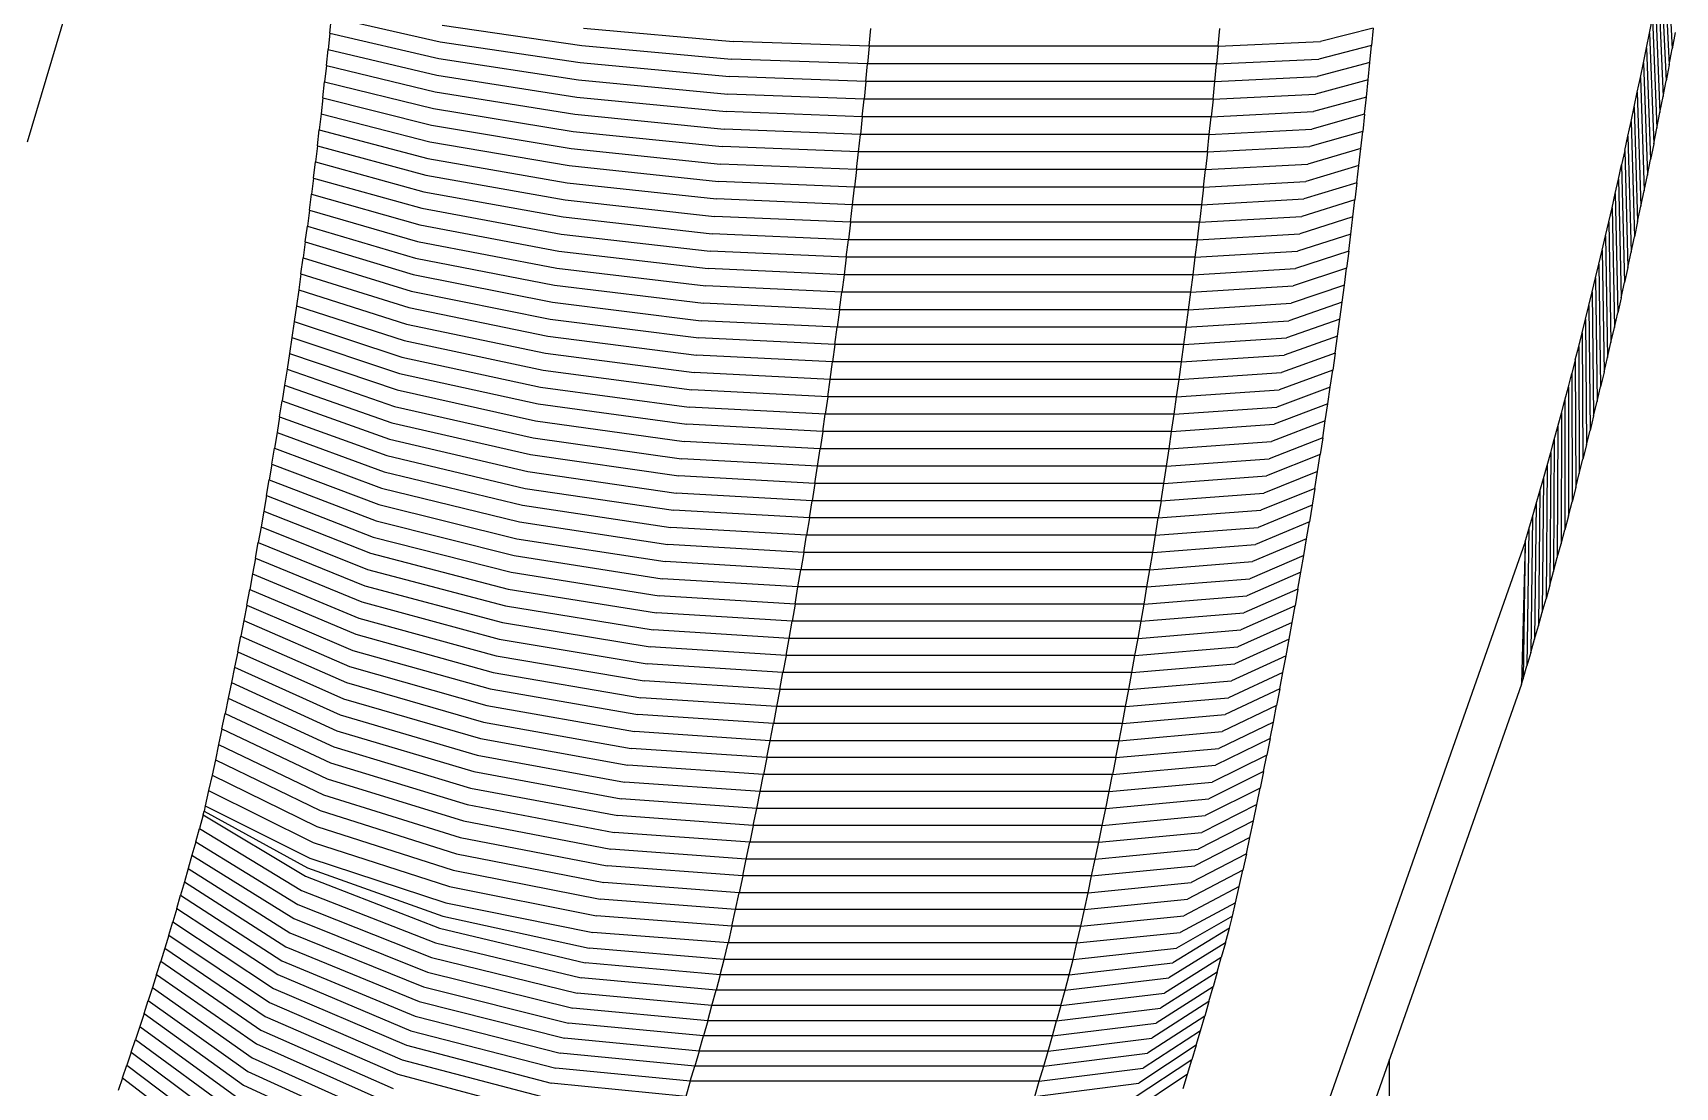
# Model space of a CAD drawing. Header units: metres. Extents: x 322 to 396.8, y -0.1 to 13.
# Drawn here: x 335.5158 to 335.8164, y 0.9298 to 1.1227 of the extents above; entities that cross this region are included whole.
import ezdxf

# ---------------------------------------------------------------- set-up
doc = ezdxf.new("R2010")
doc.units = ezdxf.units.M

msp = doc.modelspace()

# ---------------------------------------------------------------- linework, layer by layer
at = {"color": 8}
for p, q in [((335.51475, 1.10278), (335.52654, 1.1424)), ((335.81435, 1.13646), (335.81527, 1.11689)), ((335.81488, 1.13925), (335.81582, 1.11982)), ((335.81382, 1.13369), (335.81471, 1.11397)), ((335.81329, 1.13092), (335.81415, 1.11106)), ((335.81275, 1.12817), (335.81358, 1.10816)), ((335.5701, 1.12264), (335.5704, 1.1256)), ((335.5704, 1.1256), (335.59034, 1.12109)), ((335.81166, 1.12268), (335.81221, 1.12542)), ((335.81221, 1.12542), (335.81301, 1.10528)), ((335.5701, 1.12264), (335.56979, 1.11969)), ((335.5701, 1.12264), (335.59004, 1.11803)), ((335.59065, 1.12415), (335.61625, 1.12042)), ((335.61655, 1.12357), (335.64392, 1.12113)), ((335.66886, 1.12028), (335.66916, 1.12351)), ((335.73273, 1.12028), (335.73303, 1.12351)), ((335.76111, 1.12357), (335.75145, 1.12113)), ((335.76111, 1.12357), (335.76081, 1.12042)), ((335.81111, 1.11996), (335.81166, 1.12268)), ((335.81166, 1.12268), (335.81244, 1.1024)), ((335.81637, 1.12277), (335.81582, 1.11982)), ((335.56948, 1.11674), (335.56979, 1.11969)), ((335.56979, 1.11969), (335.58972, 1.11498)), ((335.59034, 1.12109), (335.61594, 1.11727)), ((335.61625, 1.12042), (335.64361, 1.11792)), ((335.66886, 1.12028), (335.64392, 1.12113)), ((335.66886, 1.12028), (335.66855, 1.11705)), ((335.73273, 1.12028), (335.66886, 1.12028)), ((335.73273, 1.12028), (335.73242, 1.11705)), ((335.73273, 1.12028), (335.75145, 1.12113)), ((335.76081, 1.12042), (335.75115, 1.11792)), ((335.7605, 1.11727), (335.76081, 1.12042)), ((335.81056, 1.11725), (335.81111, 1.11996)), ((335.81111, 1.11996), (335.81186, 1.09953)), ((335.81527, 1.11689), (335.81582, 1.11982)), ((335.56948, 1.11674), (335.56916, 1.11379)), ((335.56948, 1.11674), (335.5894, 1.11192)), ((335.59004, 1.11803), (335.61563, 1.11412)), ((335.61594, 1.11727), (335.64329, 1.11471)), ((335.66855, 1.11705), (335.64361, 1.11792)), ((335.66823, 1.11382), (335.66855, 1.11705)), ((335.73242, 1.11705), (335.66855, 1.11705)), ((335.7321, 1.11382), (335.73242, 1.11705)), ((335.73242, 1.11705), (335.75115, 1.11792)), ((335.7605, 1.11727), (335.75083, 1.11471)), ((335.76018, 1.11412), (335.7605, 1.11727)), ((335.81, 1.11454), (335.81056, 1.11725)), ((335.81056, 1.11725), (335.81128, 1.09668)), ((335.81527, 1.11689), (335.81471, 1.11397)), ((335.56884, 1.11085), (335.56916, 1.11379)), ((335.56916, 1.11379), (335.58907, 1.10887)), ((335.58972, 1.11498), (335.6153, 1.11098)), ((335.61563, 1.11412), (335.64297, 1.11151)), ((335.66823, 1.11382), (335.64329, 1.11471)), ((335.66823, 1.11382), (335.66791, 1.11059)), ((335.7321, 1.11382), (335.66823, 1.11382)), ((335.73178, 1.11059), (335.7321, 1.11382)), ((335.7321, 1.11382), (335.75083, 1.11471)), ((335.76018, 1.11412), (335.75051, 1.11151)), ((335.75986, 1.11098), (335.76018, 1.11412)), ((335.80944, 1.11185), (335.81, 1.11454)), ((335.81, 1.11454), (335.8107, 1.09384)), ((335.81415, 1.11106), (335.81471, 1.11397)), ((335.56884, 1.11085), (335.56851, 1.10791)), ((335.56884, 1.11085), (335.58873, 1.10582)), ((335.5894, 1.11192), (335.61497, 1.10783)), ((335.6153, 1.11098), (335.64264, 1.10831)), ((335.66791, 1.11059), (335.64297, 1.11151)), ((335.66757, 1.10737), (335.66791, 1.11059)), ((335.73178, 1.11059), (335.66791, 1.11059)), ((335.73178, 1.11059), (335.73144, 1.10737)), ((335.73178, 1.11059), (335.75051, 1.11151)), ((335.75986, 1.11098), (335.75018, 1.10831)), ((335.75953, 1.10783), (335.75986, 1.11098)), ((335.80888, 1.10917), (335.80944, 1.11185)), ((335.80944, 1.11185), (335.81011, 1.09101)), ((335.81358, 1.10816), (335.81415, 1.11106)), ((335.56851, 1.10791), (335.56817, 1.10497)), ((335.56851, 1.10791), (335.58839, 1.10277)), ((335.58907, 1.10887), (335.61463, 1.1047)), ((335.61497, 1.10783), (335.6423, 1.1051)), ((335.66757, 1.10737), (335.64264, 1.10831)), ((335.66757, 1.10737), (335.66723, 1.10415)), ((335.73144, 1.10737), (335.66757, 1.10737)), ((335.7311, 1.10415), (335.73144, 1.10737)), ((335.73144, 1.10737), (335.75018, 1.10831)), ((335.75953, 1.10783), (335.74984, 1.1051)), ((335.75953, 1.10783), (335.75919, 1.1047)), ((335.80774, 1.10384), (335.80831, 1.1065)), ((335.80831, 1.1065), (335.80888, 1.10917)), ((335.80831, 1.1065), (335.80891, 1.08538)), ((335.80888, 1.10917), (335.80951, 1.08819)), ((335.81301, 1.10528), (335.81358, 1.10816)), ((335.56783, 1.10203), (335.56817, 1.10497)), ((335.56817, 1.10497), (335.58804, 1.09973)), ((335.58873, 1.10582), (335.61429, 1.10156)), ((335.61463, 1.1047), (335.64196, 1.10191)), ((335.66723, 1.10415), (335.6423, 1.1051)), ((335.66689, 1.10093), (335.66723, 1.10415)), ((335.7311, 1.10415), (335.66723, 1.10415)), ((335.73076, 1.10093), (335.7311, 1.10415)), ((335.7311, 1.10415), (335.74984, 1.1051)), ((335.75919, 1.1047), (335.74949, 1.10191)), ((335.75884, 1.10156), (335.75919, 1.1047)), ((335.80716, 1.1012), (335.80774, 1.10384)), ((335.80774, 1.10384), (335.80831, 1.08258)), ((335.81244, 1.1024), (335.81301, 1.10528)), ((335.56783, 1.10203), (335.56747, 1.09909)), ((335.56783, 1.10203), (335.58768, 1.09669)), ((335.58839, 1.10277), (335.61393, 1.09842)), ((335.61429, 1.10156), (335.64161, 1.09871)), ((335.66689, 1.10093), (335.64196, 1.10191)), ((335.66653, 1.09771), (335.66689, 1.10093)), ((335.73076, 1.10093), (335.66689, 1.10093)), ((335.73076, 1.10093), (335.7304, 1.09771)), ((335.73076, 1.10093), (335.74949, 1.10191)), ((335.75884, 1.10156), (335.74914, 1.09871)), ((335.75849, 1.09842), (335.75884, 1.10156)), ((335.80716, 1.1012), (335.80658, 1.09856)), ((335.80716, 1.1012), (335.80771, 1.0798)), ((335.81244, 1.1024), (335.81186, 1.09953)), ((335.56712, 1.09616), (335.56747, 1.09909)), ((335.56747, 1.09909), (335.58732, 1.09365)), ((335.58804, 1.09973), (335.61357, 1.09529)), ((335.61393, 1.09842), (335.64125, 1.09552)), ((335.66653, 1.09771), (335.64161, 1.09871)), ((335.66653, 1.09771), (335.66617, 1.09449)), ((335.7304, 1.09771), (335.66653, 1.09771)), ((335.73004, 1.09449), (335.7304, 1.09771)), ((335.7304, 1.09771), (335.74914, 1.09871)), ((335.75849, 1.09842), (335.74878, 1.09552)), ((335.75813, 1.09529), (335.75849, 1.09842)), ((335.806, 1.09593), (335.80658, 1.09856)), ((335.80658, 1.09856), (335.8071, 1.07702)), ((335.81128, 1.09668), (335.81186, 1.09953)), ((335.56712, 1.09616), (335.56675, 1.09323)), ((335.56712, 1.09616), (335.58695, 1.09061)), ((335.58768, 1.09669), (335.61321, 1.09216)), ((335.61357, 1.09529), (335.64088, 1.09232)), ((335.66617, 1.09449), (335.64125, 1.09552)), ((335.6658, 1.09128), (335.66617, 1.09449)), ((335.73004, 1.09449), (335.66617, 1.09449)), ((335.73004, 1.09449), (335.72967, 1.09128)), ((335.73004, 1.09449), (335.74878, 1.09552)), ((335.75813, 1.09529), (335.74842, 1.09232)), ((335.75813, 1.09529), (335.75776, 1.09216)), ((335.80541, 1.09332), (335.806, 1.09593)), ((335.806, 1.09593), (335.80648, 1.07426)), ((335.8107, 1.09384), (335.81128, 1.09668)), ((335.56638, 1.0903), (335.56675, 1.09323)), ((335.56675, 1.09323), (335.58657, 1.08757)), ((335.58732, 1.09365), (335.61283, 1.08903)), ((335.61321, 1.09216), (335.6405, 1.08913)), ((335.6658, 1.09128), (335.64088, 1.09232)), ((335.66542, 1.08807), (335.6658, 1.09128)), ((335.72967, 1.09128), (335.6658, 1.09128)), ((335.72967, 1.09128), (335.72929, 1.08807)), ((335.72967, 1.09128), (335.74842, 1.09232)), ((335.75776, 1.09216), (335.74804, 1.08913)), ((335.75739, 1.08903), (335.75776, 1.09216)), ((335.80482, 1.09072), (335.80541, 1.09332)), ((335.80541, 1.09332), (335.80587, 1.07151)), ((335.81011, 1.09101), (335.8107, 1.09384)), ((335.56638, 1.0903), (335.566, 1.08737)), ((335.56638, 1.0903), (335.58619, 1.08454)), ((335.58695, 1.09061), (335.61245, 1.08591)), ((335.61283, 1.08903), (335.64012, 1.08595)), ((335.66542, 1.08807), (335.6405, 1.08913)), ((335.72929, 1.08807), (335.74804, 1.08913)), ((335.75739, 1.08903), (335.74766, 1.08595)), ((335.75701, 1.08591), (335.75739, 1.08903)), ((335.80423, 1.08813), (335.80482, 1.09072)), ((335.80482, 1.09072), (335.80525, 1.06878)), ((335.80951, 1.08819), (335.81011, 1.09101)), ((335.56561, 1.08445), (335.566, 1.08737)), ((335.566, 1.08737), (335.58579, 1.08151)), ((335.58657, 1.08757), (335.61206, 1.08278)), ((335.61245, 1.08591), (335.63973, 1.08276)), ((335.66504, 1.08486), (335.64012, 1.08595)), ((335.66542, 1.08807), (335.66504, 1.08486)), ((335.72929, 1.08807), (335.66542, 1.08807)), ((335.72891, 1.08486), (335.72929, 1.08807)), ((335.72891, 1.08486), (335.74766, 1.08595)), ((335.75701, 1.08591), (335.74727, 1.08276)), ((335.75662, 1.08278), (335.75701, 1.08591)), ((335.80303, 1.08298), (335.80363, 1.08555)), ((335.80363, 1.08555), (335.80423, 1.08813)), ((335.80363, 1.08555), (335.80399, 1.06334)), ((335.80423, 1.08813), (335.80462, 1.06605)), ((335.80831, 1.08258), (335.80891, 1.08538)), ((335.80951, 1.08819), (335.80891, 1.08538)), ((335.56561, 1.08445), (335.56522, 1.08152)), ((335.56561, 1.08445), (335.58539, 1.07849)), ((335.58619, 1.08454), (335.61166, 1.07966)), ((335.61206, 1.08278), (335.63934, 1.07958)), ((335.66465, 1.08166), (335.63973, 1.08276)), ((335.66465, 1.08166), (335.66504, 1.08486)), ((335.72891, 1.08486), (335.66504, 1.08486)), ((335.72852, 1.08166), (335.72891, 1.08486)), ((335.72852, 1.08166), (335.74727, 1.08276)), ((335.75662, 1.08278), (335.74687, 1.07958)), ((335.75662, 1.08278), (335.75622, 1.07966)), ((335.80242, 1.08042), (335.80303, 1.08298)), ((335.80303, 1.08298), (335.80336, 1.06064)), ((335.80771, 1.0798), (335.80831, 1.08258)), ((335.56482, 1.07861), (335.56522, 1.08152)), ((335.56522, 1.08152), (335.58499, 1.07546)), ((335.58579, 1.08151), (335.61126, 1.07655)), ((335.61166, 1.07966), (335.63893, 1.0764)), ((335.66425, 1.07846), (335.63934, 1.07958)), ((335.66465, 1.08166), (335.66425, 1.07846)), ((335.72852, 1.08166), (335.66465, 1.08166)), ((335.72812, 1.07846), (335.72852, 1.08166)), ((335.72812, 1.07846), (335.74687, 1.07958)), ((335.75622, 1.07966), (335.74647, 1.0764)), ((335.75582, 1.07655), (335.75622, 1.07966)), ((335.80182, 1.07788), (335.80242, 1.08042)), ((335.80242, 1.08042), (335.80272, 1.05795)), ((335.80771, 1.0798), (335.8071, 1.07702)), ((335.56482, 1.07861), (335.56442, 1.07569)), ((335.56482, 1.07861), (335.58458, 1.07244)), ((335.58539, 1.07849), (335.61085, 1.07343)), ((335.61126, 1.07655), (335.63852, 1.07323)), ((335.66384, 1.07526), (335.63893, 1.0764)), ((335.66425, 1.07846), (335.66384, 1.07526)), ((335.72812, 1.07846), (335.66425, 1.07846)), ((335.72771, 1.07526), (335.72812, 1.07846)), ((335.72771, 1.07526), (335.74647, 1.0764)), ((335.75582, 1.07655), (335.74606, 1.07323)), ((335.75541, 1.07343), (335.75582, 1.07655)), ((335.8012, 1.07535), (335.80182, 1.07788)), ((335.80182, 1.07788), (335.80208, 1.05528)), ((335.80648, 1.07426), (335.8071, 1.07702)), ((335.56442, 1.07569), (335.564, 1.07278)), ((335.56442, 1.07569), (335.58416, 1.06942)), ((335.58499, 1.07546), (335.61043, 1.07032)), ((335.61085, 1.07343), (335.6381, 1.07005)), ((335.66343, 1.07206), (335.63852, 1.07323)), ((335.66343, 1.07206), (335.66384, 1.07526)), ((335.72771, 1.07526), (335.66384, 1.07526)), ((335.7273, 1.07206), (335.72771, 1.07526)), ((335.7273, 1.07206), (335.74606, 1.07323)), ((335.75541, 1.07343), (335.74564, 1.07005)), ((335.75499, 1.07032), (335.75541, 1.07343)), ((335.80059, 1.07283), (335.8012, 1.07535)), ((335.8012, 1.07535), (335.80144, 1.05261)), ((335.80648, 1.07426), (335.80587, 1.07151)), ((335.564, 1.07278), (335.56359, 1.06987)), ((335.564, 1.07278), (335.58373, 1.0664)), ((335.58458, 1.07244), (335.61001, 1.06721)), ((335.61043, 1.07032), (335.63768, 1.06688)), ((335.66343, 1.07206), (335.66301, 1.06887)), ((335.7273, 1.07206), (335.66343, 1.07206)), ((335.72688, 1.06887), (335.7273, 1.07206)), ((335.75499, 1.07032), (335.74522, 1.06688)), ((335.75456, 1.06721), (335.75499, 1.07032)), ((335.79935, 1.06782), (335.79997, 1.07032)), ((335.79997, 1.07032), (335.80059, 1.07283)), ((335.79997, 1.07032), (335.80014, 1.04732)), ((335.80059, 1.07283), (335.80079, 1.04996)), ((335.80525, 1.06878), (335.80587, 1.07151)), ((335.56359, 1.06987), (335.56316, 1.06696)), ((335.56359, 1.06987), (335.58329, 1.06339)), ((335.58416, 1.06942), (335.60958, 1.0641)), ((335.61001, 1.06721), (335.63725, 1.06372)), ((335.66301, 1.06887), (335.6381, 1.07005)), ((335.66258, 1.06568), (335.66301, 1.06887)), ((335.72688, 1.06887), (335.66301, 1.06887)), ((335.72645, 1.06568), (335.72688, 1.06887)), ((335.72688, 1.06887), (335.74564, 1.07005)), ((335.75456, 1.06721), (335.74478, 1.06372)), ((335.75413, 1.0641), (335.75456, 1.06721)), ((335.79872, 1.06534), (335.79935, 1.06782)), ((335.79935, 1.06782), (335.79949, 1.0447)), ((335.80462, 1.06605), (335.80525, 1.06878)), ((335.56316, 1.06696), (335.56273, 1.06405)), ((335.56316, 1.06696), (335.58285, 1.06038)), ((335.58373, 1.0664), (335.60914, 1.061)), ((335.66258, 1.06568), (335.63768, 1.06688)), ((335.66258, 1.06568), (335.66214, 1.06249)), ((335.72645, 1.06568), (335.66258, 1.06568)), ((335.72601, 1.06249), (335.72645, 1.06568)), ((335.72645, 1.06568), (335.74522, 1.06688)), ((335.79809, 1.06287), (335.79872, 1.06534)), ((335.79872, 1.06534), (335.79883, 1.04209)), ((335.80399, 1.06334), (335.80462, 1.06605)), ((335.56273, 1.06405), (335.56229, 1.06115)), ((335.56273, 1.06405), (335.58241, 1.05737)), ((335.58329, 1.06339), (335.60869, 1.0579)), ((335.60958, 1.0641), (335.63681, 1.06055)), ((335.66214, 1.06249), (335.63725, 1.06372)), ((335.6617, 1.0593), (335.66214, 1.06249)), ((335.72601, 1.06249), (335.66214, 1.06249)), ((335.72557, 1.0593), (335.72601, 1.06249)), ((335.72601, 1.06249), (335.74478, 1.06372)), ((335.75413, 1.0641), (335.74434, 1.06055)), ((335.75413, 1.0641), (335.75369, 1.061)), ((335.79809, 1.06287), (335.79746, 1.06041)), ((335.79809, 1.06287), (335.79817, 1.03949)), ((335.80336, 1.06064), (335.80399, 1.06334)), ((335.56184, 1.05825), (335.56139, 1.05536)), ((335.56229, 1.06115), (335.56184, 1.05825)), ((335.56184, 1.05825), (335.58149, 1.05137)), ((335.56229, 1.06115), (335.58195, 1.05437)), ((335.58285, 1.06038), (335.60824, 1.0548)), ((335.60914, 1.061), (335.63636, 1.05739)), ((335.6617, 1.0593), (335.63681, 1.06055)), ((335.66125, 1.05612), (335.6617, 1.0593)), ((335.72557, 1.0593), (335.6617, 1.0593)), ((335.72512, 1.05612), (335.72557, 1.0593)), ((335.72557, 1.0593), (335.74434, 1.06055)), ((335.75369, 1.061), (335.74389, 1.05739)), ((335.75325, 1.0579), (335.75369, 1.061)), ((335.79682, 1.05796), (335.79746, 1.06041)), ((335.79746, 1.06041), (335.7975, 1.0369)), ((335.80336, 1.06064), (335.80272, 1.05795)), ((335.56093, 1.05246), (335.56139, 1.05536)), ((335.56139, 1.05536), (335.58102, 1.04837)), ((335.58241, 1.05737), (335.60778, 1.05171)), ((335.60869, 1.0579), (335.6359, 1.05423)), ((335.66125, 1.05612), (335.63636, 1.05739)), ((335.66125, 1.05612), (335.66079, 1.05294)), ((335.72512, 1.05612), (335.66125, 1.05612)), ((335.72466, 1.05294), (335.72512, 1.05612)), ((335.72512, 1.05612), (335.74389, 1.05739)), ((335.75325, 1.0579), (335.74344, 1.05423)), ((335.75279, 1.0548), (335.75325, 1.0579)), ((335.79554, 1.0531), (335.79618, 1.05553)), ((335.79618, 1.05553), (335.79616, 1.03176)), ((335.79618, 1.05553), (335.79682, 1.05796)), ((335.79682, 1.05796), (335.79683, 1.03432)), ((335.80144, 1.05261), (335.80208, 1.05528)), ((335.80208, 1.05528), (335.80272, 1.05795)), ((335.56093, 1.05246), (335.56047, 1.04958)), ((335.56093, 1.05246), (335.58055, 1.04537)), ((335.58195, 1.05437), (335.60731, 1.04862)), ((335.60824, 1.0548), (335.63544, 1.05108)), ((335.66079, 1.05294), (335.6359, 1.05423)), ((335.66033, 1.04977), (335.66079, 1.05294)), ((335.72466, 1.05294), (335.66079, 1.05294)), ((335.7242, 1.04977), (335.72466, 1.05294)), ((335.72466, 1.05294), (335.74344, 1.05423)), ((335.75279, 1.0548), (335.74298, 1.05108)), ((335.75233, 1.05171), (335.75279, 1.0548)), ((335.79489, 1.05069), (335.79554, 1.0531)), ((335.79554, 1.0531), (335.79548, 1.02922)), ((335.80144, 1.05261), (335.80079, 1.04996)), ((335.56047, 1.04958), (335.55999, 1.04669)), ((335.56047, 1.04958), (335.58006, 1.04238)), ((335.58149, 1.05137), (335.60683, 1.04553)), ((335.60778, 1.05171), (335.63497, 1.04792)), ((335.66033, 1.04977), (335.63544, 1.05108)), ((335.66033, 1.04977), (335.65986, 1.0466)), ((335.7242, 1.04977), (335.66033, 1.04977)), ((335.72373, 1.0466), (335.7242, 1.04977)), ((335.7242, 1.04977), (335.74298, 1.05108)), ((335.75233, 1.05171), (335.74251, 1.04792)), ((335.75186, 1.04862), (335.75233, 1.05171)), ((335.79424, 1.0483), (335.79489, 1.05069)), ((335.79489, 1.05069), (335.7948, 1.02668)), ((335.80014, 1.04732), (335.80079, 1.04996)), ((335.55951, 1.04381), (335.55999, 1.04669)), ((335.55999, 1.04669), (335.57957, 1.03939)), ((335.58102, 1.04837), (335.60635, 1.04244)), ((335.60731, 1.04862), (335.6345, 1.04477)), ((335.65986, 1.0466), (335.63497, 1.04792)), ((335.65938, 1.04343), (335.65986, 1.0466)), ((335.72373, 1.0466), (335.65986, 1.0466)), ((335.72325, 1.04343), (335.72373, 1.0466)), ((335.72373, 1.0466), (335.74251, 1.04792)), ((335.75186, 1.04862), (335.74203, 1.04477)), ((335.75186, 1.04862), (335.75139, 1.04553)), ((335.79359, 1.04591), (335.79424, 1.0483)), ((335.79424, 1.0483), (335.79412, 1.02416)), ((335.80014, 1.04732), (335.79949, 1.0447)), ((335.55951, 1.04381), (335.55903, 1.04093)), ((335.55951, 1.04381), (335.57908, 1.03641)), ((335.58055, 1.04537), (335.60586, 1.03936)), ((335.60683, 1.04553), (335.63401, 1.04163)), ((335.65938, 1.04343), (335.6345, 1.04477)), ((335.65889, 1.04026), (335.65938, 1.04343)), ((335.72325, 1.04343), (335.65938, 1.04343)), ((335.72276, 1.04026), (335.72325, 1.04343)), ((335.72325, 1.04343), (335.74203, 1.04477)), ((335.75139, 1.04553), (335.74155, 1.04163)), ((335.75091, 1.04244), (335.75139, 1.04553)), ((335.79228, 1.04118), (335.79294, 1.04354)), ((335.79294, 1.04354), (335.79274, 1.01916)), ((335.79294, 1.04354), (335.79359, 1.04591)), ((335.79359, 1.04591), (335.79343, 1.02165)), ((335.79883, 1.04209), (335.79949, 1.0447)), ((335.55854, 1.03805), (335.55903, 1.04093)), ((335.55903, 1.04093), (335.57858, 1.03343)), ((335.58006, 1.04238), (335.60537, 1.03628)), ((335.60635, 1.04244), (335.63352, 1.03849)), ((335.65889, 1.04026), (335.63401, 1.04163)), ((335.65889, 1.04026), (335.65839, 1.0371)), ((335.72276, 1.04026), (335.65889, 1.04026)), ((335.72226, 1.0371), (335.72276, 1.04026)), ((335.72276, 1.04026), (335.74155, 1.04163)), ((335.75091, 1.04244), (335.74106, 1.03849)), ((335.75042, 1.03936), (335.75091, 1.04244)), ((335.79161, 1.03884), (335.79228, 1.04118)), ((335.79228, 1.04118), (335.79205, 1.01668)), ((335.79817, 1.03949), (335.79883, 1.04209)), ((335.55854, 1.03805), (335.55804, 1.03517)), ((335.55854, 1.03805), (335.57807, 1.03045)), ((335.57957, 1.03939), (335.60486, 1.03321)), ((335.60586, 1.03936), (335.63302, 1.03535)), ((335.65839, 1.0371), (335.63352, 1.03849)), ((335.72226, 1.0371), (335.74106, 1.03849)), ((335.75042, 1.03936), (335.74056, 1.03535)), ((335.75042, 1.03936), (335.74992, 1.03628)), ((335.79095, 1.0365), (335.79161, 1.03884)), ((335.79161, 1.03884), (335.79135, 1.01421)), ((335.79817, 1.03949), (335.7975, 1.0369)), ((335.55804, 1.03517), (335.55753, 1.0323)), ((335.55804, 1.03517), (335.57755, 1.02747)), ((335.57908, 1.03641), (335.60435, 1.03014)), ((335.60537, 1.03628), (335.63252, 1.03221)), ((335.65789, 1.03394), (335.63302, 1.03535)), ((335.65789, 1.03394), (335.65839, 1.0371)), ((335.72226, 1.0371), (335.65839, 1.0371)), ((335.72226, 1.0371), (335.72176, 1.03394)), ((335.72176, 1.03394), (335.74056, 1.03535)), ((335.74992, 1.03628), (335.74005, 1.03221)), ((335.74992, 1.03628), (335.74942, 1.03321)), ((335.7896, 1.03187), (335.79028, 1.03418)), ((335.79028, 1.03418), (335.78995, 1.00931)), ((335.79028, 1.03418), (335.79095, 1.0365)), ((335.79095, 1.0365), (335.79065, 1.01176)), ((335.79683, 1.03432), (335.79616, 1.03176)), ((335.79683, 1.03432), (335.7975, 1.0369)), ((335.55753, 1.0323), (335.55702, 1.02944)), ((335.55753, 1.0323), (335.57703, 1.0245)), ((335.57858, 1.03343), (335.60383, 1.02707)), ((335.60486, 1.03321), (335.632, 1.02908)), ((335.65738, 1.03078), (335.63252, 1.03221)), ((335.65789, 1.03394), (335.65738, 1.03078)), ((335.72176, 1.03394), (335.65789, 1.03394)), ((335.72125, 1.03078), (335.72176, 1.03394)), ((335.72125, 1.03078), (335.74005, 1.03221)), ((335.74942, 1.03321), (335.73954, 1.02908)), ((335.74891, 1.03014), (335.74942, 1.03321)), ((335.78893, 1.02957), (335.7896, 1.03187)), ((335.7896, 1.03187), (335.78924, 1.00689)), ((335.79548, 1.02922), (335.79616, 1.03176)), ((335.5565, 1.02657), (335.55702, 1.02944)), ((335.55702, 1.02944), (335.5765, 1.02153)), ((335.57807, 1.03045), (335.60331, 1.02401)), ((335.60435, 1.03014), (335.63148, 1.02595)), ((335.65687, 1.02763), (335.632, 1.02908)), ((335.65687, 1.02763), (335.65738, 1.03078)), ((335.72125, 1.03078), (335.65738, 1.03078)), ((335.72074, 1.02763), (335.72125, 1.03078)), ((335.72074, 1.02763), (335.73954, 1.02908)), ((335.78893, 1.02957), (335.73752, 0.88349)), ((335.74891, 1.03014), (335.73902, 1.02595)), ((335.74839, 1.02707), (335.74891, 1.03014)), ((335.78893, 1.02957), (335.78823, 1.0035)), ((335.78893, 1.02957), (335.78853, 1.00448)), ((335.7948, 1.02668), (335.79548, 1.02922)), ((335.5565, 1.02657), (335.55597, 1.02371)), ((335.5565, 1.02657), (335.57596, 1.01857)), ((335.57755, 1.02747), (335.60278, 1.02094)), ((335.60383, 1.02707), (335.63096, 1.02282)), ((335.65635, 1.02448), (335.63148, 1.02595)), ((335.65687, 1.02763), (335.65635, 1.02448)), ((335.72074, 1.02763), (335.65687, 1.02763)), ((335.72022, 1.02448), (335.72074, 1.02763)), ((335.72022, 1.02448), (335.73902, 1.02595)), ((335.74839, 1.02707), (335.73849, 1.02282)), ((335.74787, 1.02401), (335.74839, 1.02707)), ((335.79412, 1.02416), (335.7948, 1.02668)), ((335.55597, 1.02371), (335.55544, 1.02086)), ((335.55597, 1.02371), (335.57541, 1.01561)), ((335.57703, 1.0245), (335.60224, 1.01789)), ((335.60331, 1.02401), (335.63042, 1.0197)), ((335.65581, 1.02133), (335.63096, 1.02282)), ((335.65581, 1.02133), (335.65635, 1.02448)), ((335.72022, 1.02448), (335.65635, 1.02448)), ((335.71968, 1.02133), (335.72022, 1.02448)), ((335.71968, 1.02133), (335.73849, 1.02282)), ((335.74787, 1.02401), (335.73796, 1.0197)), ((335.74733, 1.02094), (335.74787, 1.02401)), ((335.79343, 1.02165), (335.79412, 1.02416)), ((335.5549, 1.018), (335.55544, 1.02086)), ((335.55544, 1.02086), (335.57486, 1.01265)), ((335.5765, 1.02153), (335.60169, 1.01483)), ((335.60278, 1.02094), (335.62988, 1.01658)), ((335.65528, 1.01819), (335.63042, 1.0197)), ((335.65528, 1.01819), (335.65581, 1.02133)), ((335.71968, 1.02133), (335.65581, 1.02133)), ((335.71915, 1.01819), (335.71968, 1.02133)), ((335.71915, 1.01819), (335.73796, 1.0197)), ((335.74733, 1.02094), (335.73742, 1.01658)), ((335.74733, 1.02094), (335.7468, 1.01789)), ((335.79205, 1.01668), (335.79274, 1.01916)), ((335.79343, 1.02165), (335.79274, 1.01916)), ((335.5549, 1.018), (335.55436, 1.01516)), ((335.5549, 1.018), (335.57431, 1.0097)), ((335.57596, 1.01857), (335.60114, 1.01178)), ((335.60224, 1.01789), (335.62933, 1.01347)), ((335.65473, 1.01505), (335.62988, 1.01658)), ((335.65528, 1.01819), (335.65473, 1.01505)), ((335.71915, 1.01819), (335.65528, 1.01819)), ((335.7186, 1.01505), (335.71915, 1.01819)), ((335.7186, 1.01505), (335.73742, 1.01658)), ((335.7468, 1.01789), (335.73687, 1.01347)), ((335.74625, 1.01483), (335.7468, 1.01789)), ((335.79135, 1.01421), (335.79205, 1.01668)), ((335.55436, 1.01516), (335.55381, 1.01231)), ((335.55436, 1.01516), (335.57374, 1.00675)), ((335.57541, 1.01561), (335.60058, 1.00874)), ((335.60169, 1.01483), (335.62878, 1.01036)), ((335.65418, 1.01191), (335.62933, 1.01347)), ((335.65418, 1.01191), (335.65473, 1.01505)), ((335.7186, 1.01505), (335.65473, 1.01505)), ((335.71805, 1.01191), (335.7186, 1.01505)), ((335.71805, 1.01191), (335.73687, 1.01347)), ((335.74625, 1.01483), (335.73631, 1.01036)), ((335.7457, 1.01178), (335.74625, 1.01483)), ((335.79065, 1.01176), (335.79135, 1.01421)), ((335.55325, 1.00947), (335.55381, 1.01231)), ((335.55381, 1.01231), (335.57317, 1.0038)), ((335.57486, 1.01265), (335.60001, 1.00569)), ((335.60114, 1.01178), (335.62821, 1.00725)), ((335.65362, 1.00878), (335.62878, 1.01036)), ((335.65362, 1.00878), (335.65418, 1.01191)), ((335.71805, 1.01191), (335.65418, 1.01191)), ((335.71749, 1.00878), (335.71805, 1.01191)), ((335.71749, 1.00878), (335.73631, 1.01036)), ((335.7457, 1.01178), (335.73575, 1.00725)), ((335.74514, 1.00874), (335.7457, 1.01178)), ((335.78995, 1.00931), (335.79065, 1.01176)), ((335.55325, 1.00947), (335.55268, 1.00663)), ((335.55325, 1.00947), (335.57259, 1.00086)), ((335.57431, 1.0097), (335.59944, 1.00265)), ((335.60058, 1.00874), (335.62764, 1.00414)), ((335.65305, 1.00566), (335.62821, 1.00725)), ((335.65362, 1.00878), (335.65305, 1.00566)), ((335.71749, 1.00878), (335.65362, 1.00878)), ((335.71692, 1.00566), (335.71749, 1.00878)), ((335.71692, 1.00566), (335.73575, 1.00725)), ((335.74514, 1.00874), (335.73518, 1.00414)), ((335.74457, 1.00569), (335.74514, 1.00874)), ((335.78995, 1.00931), (335.78924, 1.00689)), ((335.55268, 1.00663), (335.55211, 1.0038)), ((335.55268, 1.00663), (335.57201, 0.99792)), ((335.57374, 1.00675), (335.59886, 0.99962)), ((335.60001, 1.00569), (335.62707, 1.00104)), ((335.65248, 1.00253), (335.62764, 1.00414)), ((335.65248, 1.00253), (335.65305, 1.00566)), ((335.71692, 1.00566), (335.65305, 1.00566)), ((335.71635, 1.00253), (335.71692, 1.00566)), ((335.71635, 1.00253), (335.73518, 1.00414)), ((335.74457, 1.00569), (335.7346, 1.00104)), ((335.744, 1.00265), (335.74457, 1.00569)), ((335.78823, 1.0035), (335.78853, 1.00448)), ((335.78853, 1.00448), (335.78924, 1.00689)), ((335.55211, 1.0038), (335.55153, 1.00097)), ((335.55211, 1.0038), (335.57142, 0.99499)), ((335.57317, 1.0038), (335.59827, 0.99659)), ((335.59944, 1.00265), (335.62648, 0.99795)), ((335.65248, 1.00253), (335.6519, 0.99941)), ((335.71635, 1.00253), (335.65248, 1.00253)), ((335.71577, 0.99941), (335.71635, 1.00253)), ((335.744, 1.00265), (335.73402, 0.99795)), ((335.78823, 1.0035), (335.73762, 0.85967)), ((335.744, 1.00265), (335.74342, 0.99962)), ((335.55036, 0.99532), (335.55095, 0.99814)), ((335.55153, 1.00097), (335.55095, 0.99814)), ((335.55095, 0.99814), (335.57021, 0.98913)), ((335.55153, 1.00097), (335.57082, 0.99206)), ((335.57259, 1.00086), (335.59768, 0.99356)), ((335.59886, 0.99962), (335.62589, 0.99486)), ((335.6519, 0.99941), (335.62707, 1.00104)), ((335.6519, 0.99941), (335.65131, 0.9963)), ((335.71577, 0.99941), (335.6519, 0.99941)), ((335.71518, 0.9963), (335.71577, 0.99941)), ((335.71577, 0.99941), (335.7346, 1.00104)), ((335.74342, 0.99962), (335.73343, 0.99486)), ((335.74283, 0.99659), (335.74342, 0.99962)), ((335.55036, 0.99532), (335.54976, 0.9925)), ((335.55036, 0.99532), (335.5696, 0.98621)), ((335.57201, 0.99792), (335.59708, 0.99054)), ((335.59827, 0.99659), (335.62529, 0.99177)), ((335.65131, 0.9963), (335.62648, 0.99795)), ((335.65071, 0.99318), (335.65131, 0.9963)), ((335.71518, 0.9963), (335.65131, 0.9963)), ((335.71458, 0.99318), (335.71518, 0.9963)), ((335.71518, 0.9963), (335.73402, 0.99795)), ((335.74283, 0.99659), (335.73283, 0.99177)), ((335.74223, 0.99356), (335.74283, 0.99659)), ((335.54976, 0.9925), (335.54916, 0.98968)), ((335.54976, 0.9925), (335.56898, 0.98329)), ((335.57082, 0.99206), (335.59585, 0.9845)), ((335.57142, 0.99499), (335.59647, 0.98752)), ((335.59768, 0.99356), (335.62468, 0.98868)), ((335.65071, 0.99318), (335.62589, 0.99486)), ((335.65011, 0.99008), (335.65071, 0.99318)), ((335.71458, 0.99318), (335.65071, 0.99318)), ((335.71398, 0.99008), (335.71458, 0.99318)), ((335.71458, 0.99318), (335.73343, 0.99486)), ((335.74223, 0.99356), (335.73222, 0.98868)), ((335.74223, 0.99356), (335.74163, 0.99054)), ((335.54916, 0.98968), (335.54855, 0.98687)), ((335.54916, 0.98968), (335.56836, 0.98038)), ((335.57021, 0.98913), (335.59523, 0.98149)), ((335.59708, 0.99054), (335.62407, 0.9856)), ((335.65011, 0.99008), (335.62529, 0.99177)), ((335.65011, 0.99008), (335.6495, 0.98697)), ((335.71398, 0.99008), (335.65011, 0.99008)), ((335.71398, 0.99008), (335.71337, 0.98697)), ((335.71398, 0.99008), (335.73283, 0.99177)), ((335.74163, 0.99054), (335.73161, 0.9856)), ((335.74102, 0.98752), (335.74163, 0.99054)), ((335.54855, 0.98687), (335.54793, 0.98407)), ((335.54855, 0.98687), (335.56773, 0.97747)), ((335.5696, 0.98621), (335.5946, 0.97849)), ((335.59647, 0.98752), (335.62345, 0.98253)), ((335.6495, 0.98697), (335.62468, 0.98868)), ((335.64888, 0.98387), (335.6495, 0.98697)), ((335.71337, 0.98697), (335.6495, 0.98697)), ((335.71275, 0.98387), (335.71337, 0.98697)), ((335.71337, 0.98697), (335.73222, 0.98868)), ((335.74102, 0.98752), (335.73099, 0.98253)), ((335.74102, 0.98752), (335.74041, 0.9845)), ((335.54793, 0.98407), (335.54731, 0.98126)), ((335.54793, 0.98407), (335.56709, 0.97456)), ((335.56898, 0.98329), (335.59396, 0.97548)), ((335.59585, 0.9845), (335.62282, 0.97946)), ((335.64888, 0.98387), (335.62407, 0.9856)), ((335.64826, 0.98078), (335.64888, 0.98387)), ((335.71275, 0.98387), (335.64888, 0.98387)), ((335.71213, 0.98078), (335.71275, 0.98387)), ((335.71275, 0.98387), (335.73161, 0.9856)), ((335.74041, 0.9845), (335.73036, 0.97946)), ((335.73979, 0.98149), (335.74041, 0.9845)), ((335.5469, 0.97959), (335.54709, 0.98031)), ((335.54731, 0.98126), (335.54709, 0.98031)), ((335.54709, 0.98031), (335.56604, 0.9699)), ((335.54731, 0.98126), (335.56644, 0.97166)), ((335.56836, 0.98038), (335.59332, 0.97248)), ((335.59523, 0.98149), (335.62219, 0.97639)), ((335.64826, 0.98078), (335.62345, 0.98253)), ((335.64763, 0.97768), (335.64826, 0.98078)), ((335.71213, 0.98078), (335.64826, 0.98078)), ((335.7115, 0.97768), (335.71213, 0.98078)), ((335.71213, 0.98078), (335.73099, 0.98253)), ((335.73979, 0.98149), (335.72973, 0.97639)), ((335.73916, 0.97849), (335.73979, 0.98149)), ((335.54556, 0.97467), (335.54624, 0.97713)), ((335.5469, 0.97959), (335.54624, 0.97713)), ((335.54624, 0.97713), (335.56494, 0.96579)), ((335.5469, 0.97959), (335.56564, 0.96838)), ((335.56773, 0.97747), (335.59267, 0.96949)), ((335.5946, 0.97849), (335.62155, 0.97333)), ((335.64763, 0.97768), (335.62282, 0.97946)), ((335.64763, 0.97768), (335.64699, 0.9746)), ((335.7115, 0.97768), (335.64763, 0.97768)), ((335.71086, 0.9746), (335.7115, 0.97768)), ((335.7115, 0.97768), (335.73036, 0.97946)), ((335.73916, 0.97849), (335.72909, 0.97333)), ((335.73852, 0.97548), (335.73916, 0.97849)), ((335.54556, 0.97467), (335.54488, 0.97221)), ((335.54556, 0.97467), (335.56423, 0.9632)), ((335.56709, 0.97456), (335.59201, 0.9665)), ((335.59396, 0.97548), (335.6209, 0.97027)), ((335.64699, 0.9746), (335.62219, 0.97639)), ((335.64635, 0.97151), (335.64699, 0.9746)), ((335.71086, 0.9746), (335.64699, 0.9746)), ((335.71022, 0.97151), (335.71086, 0.9746)), ((335.71086, 0.9746), (335.72973, 0.97639)), ((335.73852, 0.97548), (335.72844, 0.97027)), ((335.73788, 0.97248), (335.73852, 0.97548)), ((335.54488, 0.97221), (335.54419, 0.96976)), ((335.54488, 0.97221), (335.56352, 0.96062)), ((335.56644, 0.97166), (335.59135, 0.96352)), ((335.59332, 0.97248), (335.62025, 0.96721)), ((335.64635, 0.97151), (335.62155, 0.97333)), ((335.64569, 0.96843), (335.64635, 0.97151)), ((335.71022, 0.97151), (335.64635, 0.97151)), ((335.70956, 0.96843), (335.71022, 0.97151)), ((335.71022, 0.97151), (335.72909, 0.97333)), ((335.73788, 0.97248), (335.72778, 0.96721)), ((335.73788, 0.97248), (335.73723, 0.96949)), ((335.54419, 0.96976), (335.5435, 0.96732)), ((335.54419, 0.96976), (335.56279, 0.95804)), ((335.56564, 0.96838), (335.59021, 0.95888)), ((335.56604, 0.9699), (335.59079, 0.96108)), ((335.59267, 0.96949), (335.61958, 0.96416)), ((335.64569, 0.96843), (335.6209, 0.97027)), ((335.64569, 0.96843), (335.64503, 0.96536)), ((335.70956, 0.96843), (335.64569, 0.96843)), ((335.7089, 0.96536), (335.70956, 0.96843)), ((335.70956, 0.96843), (335.72844, 0.97027)), ((335.73723, 0.96949), (335.72712, 0.96416)), ((335.73657, 0.9665), (335.73723, 0.96949)), ((335.5435, 0.96732), (335.54279, 0.96488)), ((335.5435, 0.96732), (335.56206, 0.95547)), ((335.56494, 0.96579), (335.58948, 0.95618)), ((335.59201, 0.9665), (335.61891, 0.96112)), ((335.64503, 0.96536), (335.62025, 0.96721)), ((335.64437, 0.96229), (335.64503, 0.96536)), ((335.7089, 0.96536), (335.64503, 0.96536)), ((335.70824, 0.96229), (335.7089, 0.96536)), ((335.7089, 0.96536), (335.72778, 0.96721)), ((335.73657, 0.9665), (335.72645, 0.96112)), ((335.7359, 0.96352), (335.73657, 0.9665)), ((335.54208, 0.96245), (335.54136, 0.96003)), ((335.54208, 0.96245), (335.54279, 0.96488)), ((335.54208, 0.96245), (335.56057, 0.95036)), ((335.54279, 0.96488), (335.56132, 0.95291)), ((335.56423, 0.9632), (335.58875, 0.95348)), ((335.59135, 0.96352), (335.61824, 0.95807)), ((335.64437, 0.96229), (335.61958, 0.96416)), ((335.64369, 0.95923), (335.64437, 0.96229)), ((335.70824, 0.96229), (335.64437, 0.96229)), ((335.70756, 0.95923), (335.70824, 0.96229)), ((335.70824, 0.96229), (335.72712, 0.96416)), ((335.7359, 0.96352), (335.72577, 0.95807)), ((335.73535, 0.96108), (335.7359, 0.96352)), ((335.54064, 0.95761), (335.54136, 0.96003)), ((335.54136, 0.96003), (335.55981, 0.94781)), ((335.56352, 0.96062), (335.588, 0.95079)), ((335.59079, 0.96108), (335.61758, 0.95518)), ((335.64369, 0.95923), (335.61891, 0.96112)), ((335.64369, 0.95923), (335.64301, 0.95616)), ((335.70756, 0.95923), (335.64369, 0.95923)), ((335.70688, 0.95616), (335.70756, 0.95923)), ((335.70756, 0.95923), (335.72645, 0.96112)), ((335.73535, 0.96108), (335.72512, 0.95518)), ((335.73477, 0.95888), (335.73535, 0.96108)), ((335.54064, 0.95761), (335.5399, 0.9552)), ((335.54064, 0.95761), (335.55905, 0.94526)), ((335.56279, 0.95804), (335.58725, 0.94811)), ((335.58948, 0.95618), (335.61613, 0.94976)), ((335.59021, 0.95888), (335.61688, 0.95253)), ((335.64301, 0.95616), (335.61824, 0.95807)), ((335.64232, 0.95311), (335.64301, 0.95616)), ((335.70688, 0.95616), (335.64301, 0.95616)), ((335.70619, 0.95311), (335.70688, 0.95616)), ((335.70688, 0.95616), (335.72577, 0.95807)), ((335.73404, 0.95618), (335.72367, 0.94976)), ((335.73477, 0.95888), (335.72442, 0.95253)), ((335.73404, 0.95618), (335.7333, 0.95348)), ((335.73404, 0.95618), (335.73477, 0.95888)), ((335.5399, 0.9552), (335.53916, 0.9528)), ((335.5399, 0.9552), (335.55828, 0.94273)), ((335.56206, 0.95547), (335.58648, 0.94543)), ((335.58875, 0.95348), (335.61537, 0.94699)), ((335.64232, 0.95311), (335.61758, 0.95518)), ((335.64158, 0.9503), (335.64232, 0.95311)), ((335.70619, 0.95311), (335.64232, 0.95311)), ((335.70545, 0.9503), (335.70619, 0.95311)), ((335.70619, 0.95311), (335.72512, 0.95518)), ((335.7333, 0.95348), (335.72291, 0.94699)), ((335.73256, 0.95079), (335.7333, 0.95348)), ((335.53841, 0.9504), (335.53766, 0.94801)), ((335.53841, 0.9504), (335.53916, 0.9528)), ((335.53841, 0.9504), (335.55671, 0.93768)), ((335.53916, 0.9528), (335.5575, 0.9402)), ((335.56057, 0.95036), (335.58493, 0.9401)), ((335.56132, 0.95291), (335.58571, 0.94276)), ((335.588, 0.95079), (335.61461, 0.94423)), ((335.64158, 0.9503), (335.61688, 0.95253)), ((335.64158, 0.9503), (335.64082, 0.9475)), ((335.70545, 0.9503), (335.64158, 0.9503)), ((335.70469, 0.9475), (335.70545, 0.9503)), ((335.70545, 0.9503), (335.72442, 0.95253)), ((335.73256, 0.95079), (335.72214, 0.94423)), ((335.73256, 0.95079), (335.7318, 0.94811)), ((335.53766, 0.94801), (335.53689, 0.94562)), ((335.53766, 0.94801), (335.55592, 0.93516)), ((335.55981, 0.94781), (335.58414, 0.93745)), ((335.58725, 0.94811), (335.61383, 0.94147)), ((335.64006, 0.94471), (335.61537, 0.94699)), ((335.64082, 0.9475), (335.61613, 0.94976)), ((335.64006, 0.94471), (335.64082, 0.9475)), ((335.70469, 0.9475), (335.64082, 0.9475)), ((335.70393, 0.94471), (335.70469, 0.9475)), ((335.70393, 0.94471), (335.72291, 0.94699)), ((335.70469, 0.9475), (335.72367, 0.94976)), ((335.7318, 0.94811), (335.72137, 0.94147)), ((335.73104, 0.94543), (335.7318, 0.94811)), ((335.53612, 0.94325), (335.53689, 0.94562)), ((335.53689, 0.94562), (335.55512, 0.93266)), ((335.55905, 0.94526), (335.58335, 0.9348)), ((335.58648, 0.94543), (335.61305, 0.93872)), ((335.63928, 0.94192), (335.61461, 0.94423)), ((335.63928, 0.94192), (335.64006, 0.94471)), ((335.70393, 0.94471), (335.64006, 0.94471)), ((335.70393, 0.94471), (335.70315, 0.94192)), ((335.70315, 0.94192), (335.72214, 0.94423)), ((335.73104, 0.94543), (335.72058, 0.93872)), ((335.73104, 0.94543), (335.73027, 0.94276)), ((335.53612, 0.94325), (335.53535, 0.94088)), ((335.53612, 0.94325), (335.55431, 0.93016)), ((335.55828, 0.94273), (335.58255, 0.93216)), ((335.58571, 0.94276), (335.61226, 0.93598)), ((335.6385, 0.93914), (335.61383, 0.94147)), ((335.63928, 0.94192), (335.6385, 0.93914)), ((335.70315, 0.94192), (335.63928, 0.94192)), ((335.70237, 0.93914), (335.70315, 0.94192)), ((335.70237, 0.93914), (335.72137, 0.94147)), ((335.73027, 0.94276), (335.71979, 0.93598)), ((335.72949, 0.9401), (335.73027, 0.94276)), ((335.53377, 0.93616), (335.53456, 0.93851)), ((335.53535, 0.94088), (335.53456, 0.93851)), ((335.53456, 0.93851), (335.55266, 0.92518)), ((335.53535, 0.94088), (335.55349, 0.92766)), ((335.5575, 0.9402), (335.58173, 0.92952)), ((335.58493, 0.9401), (335.61146, 0.93325)), ((335.63771, 0.93637), (335.61305, 0.93872)), ((335.63771, 0.93637), (335.6385, 0.93914)), ((335.70237, 0.93914), (335.6385, 0.93914)), ((335.70158, 0.93637), (335.70237, 0.93914)), ((335.70158, 0.93637), (335.72058, 0.93872)), ((335.72949, 0.9401), (335.71899, 0.93325)), ((335.7287, 0.93745), (335.72949, 0.9401)), ((335.53377, 0.93616), (335.53297, 0.93381)), ((335.53377, 0.93616), (335.55183, 0.9227)), ((335.55592, 0.93516), (335.58009, 0.92427)), ((335.55671, 0.93768), (335.58091, 0.92689)), ((335.58414, 0.93745), (335.61065, 0.93052)), ((335.63691, 0.9336), (335.61226, 0.93598)), ((335.63771, 0.93637), (335.63691, 0.9336)), ((335.70158, 0.93637), (335.63771, 0.93637)), ((335.70078, 0.9336), (335.70158, 0.93637)), ((335.70078, 0.9336), (335.71979, 0.93598)), ((335.7287, 0.93745), (335.71818, 0.93052)), ((335.7287, 0.93745), (335.72791, 0.9348)), ((335.53217, 0.93146), (335.53297, 0.93381)), ((335.53297, 0.93381), (335.55099, 0.92023)), ((335.55512, 0.93266), (335.57925, 0.92166)), ((335.58255, 0.93216), (335.60901, 0.92509)), ((335.58335, 0.9348), (335.60983, 0.9278)), ((335.6361, 0.93084), (335.61146, 0.93325)), ((335.6361, 0.93084), (335.63691, 0.9336)), ((335.70078, 0.9336), (335.63691, 0.9336)), ((335.69997, 0.93084), (335.70078, 0.9336)), ((335.69997, 0.93084), (335.71899, 0.93325)), ((335.7271, 0.93216), (335.71654, 0.92509)), ((335.72791, 0.9348), (335.71737, 0.9278)), ((335.72629, 0.92952), (335.7271, 0.93216)), ((335.7271, 0.93216), (335.72791, 0.9348)), ((335.76409, 0.45), (335.76409, 0.93489)), ((335.53217, 0.93146), (335.53135, 0.92913)), ((335.53217, 0.93146), (335.55014, 0.91776)), ((335.55431, 0.93016), (335.57841, 0.91906)), ((335.63529, 0.92809), (335.61065, 0.93052)), ((335.6361, 0.93084), (335.63529, 0.92809)), ((335.69997, 0.93084), (335.6361, 0.93084)), ((335.69916, 0.92809), (335.69997, 0.93084)), ((335.69916, 0.92809), (335.71818, 0.93052))]:
    msp.add_line(p, q, dxfattribs=at)

doc.saveas('drawing.dxf')
